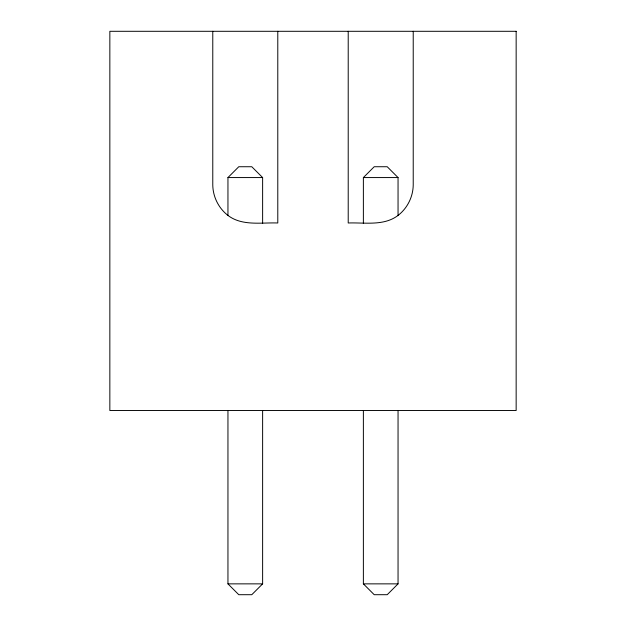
<?xml version="1.0" encoding="UTF-8"?>
<svg xmlns="http://www.w3.org/2000/svg" width="626" height="626" viewBox="0 0 626 626"><rect width="100%" height="100%" fill="white"/><g stroke="black" fill="none" stroke-linecap="round" stroke-linejoin="round"><path stroke-width="0.94" d="M227.95 215.618L227.95 177.565L238.78 166.735L251.785 166.735L262.623 177.565L262.623 223.419M363.377 223.419L363.377 177.565L374.215 166.735L387.22 166.735L398.05 177.565L398.05 215.618M262.623 410.515L262.623 583.862L251.785 594.7L238.78 594.7L227.95 583.862L227.95 410.515M398.05 410.515L398.05 583.862L387.22 594.7L374.215 594.7L363.377 583.862L363.377 410.515M227.95 177.565L262.623 177.565M363.377 177.565L398.05 177.565M227.95 583.862L262.623 583.862M363.377 583.862L398.05 583.862M413.223 31.3L413.223 185.069C413.043 196.486 407.753 207.464 398.942 214.718C384.646 226.409 365.146 222.371 348.212 222.989L348.212 31.3M277.787 31.3L277.787 222.989C260.854 222.371 241.354 226.409 227.058 214.718C218.247 207.464 212.957 196.486 212.777 185.069L212.777 31.3M516.153 31.3L109.847 31.3L109.847 410.515L516.153 410.515L516.153 31.3"/></g></svg>
